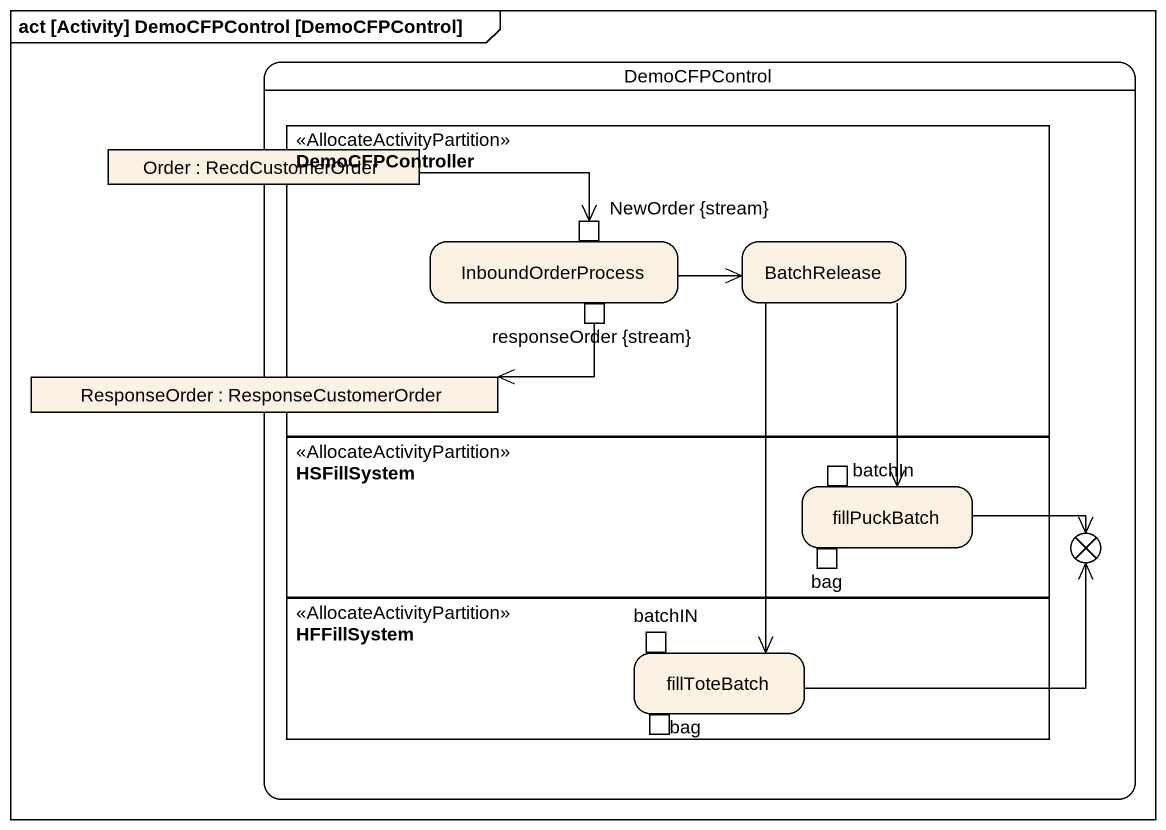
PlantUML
@startuml
mainframe act [Activity] DemoCFPControl [DemoCFPControl]
hide empty description
state DemoCFPControl {
  state "Order : RecdCustomerOrder" as Order <<object>>
  state DemoCFPController <<AllocateActivityPartition>> {
    state InboundOrderProcess {
      state "NewOrder {stream}" as NewOrder_stream <<inputPin>>
      state "responseOrder {stream}" as responseOrder_stream <<outputPin>>
    }
    state BatchRelease
  }
  state "ResponseOrder : ResponseCustomerOrder" as ResponseOrder <<object>>
  state HSFillSystem <<AllocateActivityPartition>> {
    state fillPuckBatch {
      state batchIn <<inputPin>>
      state bag <<outputPin>>
    }
  }
  state flowfinal1 <<end>>
  state HFFillSystem <<AllocateActivityPartition>> {
    state fillToteBatch {
      state batchIN <<inputPin>>
      state "bag" as bag_2 <<outputPin>>
    }
  }
}
Order -right-> NewOrder_stream
InboundOrderProcess -right-> BatchRelease
BatchRelease --> fillPuckBatch
BatchRelease --> fillToteBatch
responseOrder_stream -left-> ResponseOrder
fillPuckBatch -right-> flowfinal1
fillToteBatch -right-> flowfinal1
@enduml
